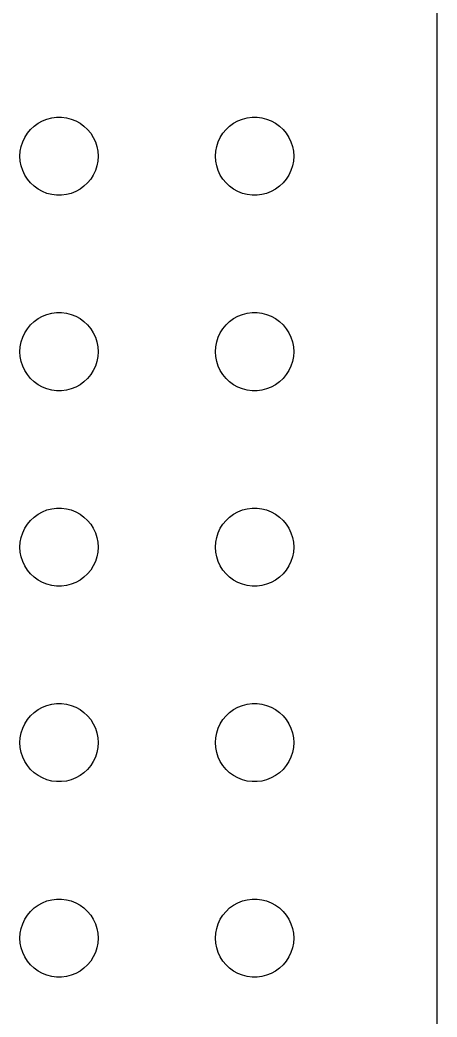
# Model space of a CAD drawing. Header units: metres. Extents: x -150 to 150, y -149 to 149.
# Drawn here: x 133.5 to 149.5, y 71.97 to 110.23 of the extents above; entities that cross this region are included whole.
import ezdxf

# ---------------------------------------------------------------- set-up
doc = ezdxf.new("R2010")
doc.units = ezdxf.units.M

msp = doc.modelspace()

# ---------------------------------------------------------------- linework, layer by layer
for p, q in [((149.5, -144.5), (149.5, 144.5)), ((134.196, 106.266), (134.361, 106.357)), ((134.361, 106.357), (134.536, 106.427)), ((134.536, 106.427), (134.719, 106.473)), ((134.719, 106.473), (134.906, 106.497)), ((134.906, 106.497), (135.094, 106.497)), ((135.094, 106.497), (135.281, 106.473)), ((135.281, 106.473), (135.464, 106.427)), ((135.464, 106.427), (135.639, 106.357)), ((135.639, 106.357), (135.804, 106.266)), ((141.696, 106.266), (141.861, 106.357)), ((141.861, 106.357), (142.036, 106.427)), ((142.036, 106.427), (142.219, 106.473)), ((142.219, 106.473), (142.406, 106.497)), ((142.406, 106.497), (142.594, 106.497)), ((142.594, 106.497), (142.781, 106.473)), ((142.781, 106.473), (142.964, 106.427)), ((142.964, 106.427), (143.139, 106.357)), ((143.139, 106.357), (143.304, 106.266)), ((133.786, 105.882), (133.907, 106.027)), ((133.907, 106.027), (134.044, 106.156)), ((134.044, 106.156), (134.196, 106.266)), ((135.804, 106.266), (135.956, 106.156)), ((135.956, 106.156), (136.093, 106.027)), ((136.093, 106.027), (136.214, 105.882)), ((141.286, 105.882), (141.407, 106.027)), ((141.407, 106.027), (141.544, 106.156)), ((141.544, 106.156), (141.696, 106.266)), ((143.304, 106.266), (143.456, 106.156)), ((143.456, 106.156), (143.593, 106.027)), ((143.593, 106.027), (143.714, 105.882)), ((133.605, 105.552), (133.686, 105.723)), ((133.686, 105.723), (133.786, 105.882)), ((136.214, 105.882), (136.314, 105.723)), ((136.314, 105.723), (136.395, 105.552)), ((141.105, 105.552), (141.186, 105.723)), ((141.186, 105.723), (141.286, 105.882)), ((143.714, 105.882), (143.814, 105.723)), ((143.814, 105.723), (143.895, 105.552)), ((133.512, 105.188), (133.547, 105.373)), ((133.547, 105.373), (133.605, 105.552)), ((136.395, 105.552), (136.453, 105.373)), ((136.453, 105.373), (136.488, 105.188)), ((141.012, 105.188), (141.047, 105.373)), ((141.047, 105.373), (141.105, 105.552)), ((143.895, 105.552), (143.953, 105.373)), ((143.953, 105.373), (143.988, 105.188)), ((133.5, 105), (133.512, 105.188)), ((133.512, 104.812), (133.5, 105)), ((136.488, 105.188), (136.5, 105)), ((136.5, 105), (136.488, 104.812)), ((141, 105), (141.012, 105.188)), ((141.012, 104.812), (141, 105)), ((143.988, 105.188), (144, 105)), ((144, 105), (143.988, 104.812)), ((133.547, 104.627), (133.512, 104.812)), ((133.605, 104.448), (133.547, 104.627)), ((133.686, 104.277), (133.605, 104.448)), ((136.395, 104.448), (136.314, 104.277)), ((136.453, 104.627), (136.395, 104.448)), ((136.488, 104.812), (136.453, 104.627)), ((141.047, 104.627), (141.012, 104.812)), ((141.105, 104.448), (141.047, 104.627)), ((141.186, 104.277), (141.105, 104.448)), ((143.895, 104.448), (143.814, 104.277)), ((143.953, 104.627), (143.895, 104.448)), ((143.988, 104.812), (143.953, 104.627)), ((133.786, 104.118), (133.686, 104.277)), ((133.907, 103.973), (133.786, 104.118)), ((136.214, 104.118), (136.093, 103.973)), ((136.314, 104.277), (136.214, 104.118)), ((141.286, 104.118), (141.186, 104.277)), ((141.407, 103.973), (141.286, 104.118)), ((143.714, 104.118), (143.593, 103.973)), ((143.814, 104.277), (143.714, 104.118)), ((134.044, 103.844), (133.907, 103.973)), ((134.196, 103.734), (134.044, 103.844)), ((134.361, 103.643), (134.196, 103.734)), ((135.804, 103.734), (135.639, 103.643)), ((135.956, 103.844), (135.804, 103.734)), ((136.093, 103.973), (135.956, 103.844)), ((141.544, 103.844), (141.407, 103.973)), ((141.696, 103.734), (141.544, 103.844)), ((141.861, 103.643), (141.696, 103.734)), ((143.304, 103.734), (143.139, 103.643)), ((143.456, 103.844), (143.304, 103.734)), ((143.593, 103.973), (143.456, 103.844)), ((134.536, 103.573), (134.361, 103.643)), ((134.719, 103.527), (134.536, 103.573)), ((134.906, 103.503), (134.719, 103.527)), ((135.094, 103.503), (134.906, 103.503)), ((135.281, 103.527), (135.094, 103.503)), ((135.464, 103.573), (135.281, 103.527)), ((135.639, 103.643), (135.464, 103.573)), ((142.036, 103.573), (141.861, 103.643)), ((142.219, 103.527), (142.036, 103.573)), ((142.406, 103.503), (142.219, 103.527)), ((142.594, 103.503), (142.406, 103.503)), ((142.781, 103.527), (142.594, 103.503)), ((142.964, 103.573), (142.781, 103.527)), ((143.139, 103.643), (142.964, 103.573)), ((134.044, 98.6558), (134.196, 98.7665)), ((134.196, 98.7665), (134.361, 98.8572)), ((134.361, 98.8572), (134.536, 98.9266)), ((134.536, 98.9266), (134.719, 98.9734)), ((134.719, 98.9734), (134.906, 98.997)), ((134.906, 98.997), (135.094, 98.997)), ((135.094, 98.997), (135.281, 98.9734)), ((135.281, 98.9734), (135.464, 98.9266)), ((135.464, 98.9266), (135.639, 98.8572)), ((135.639, 98.8572), (135.804, 98.7665)), ((135.804, 98.7665), (135.956, 98.6558)), ((141.544, 98.6558), (141.696, 98.7665)), ((141.696, 98.7665), (141.861, 98.8572)), ((141.861, 98.8572), (142.036, 98.9266)), ((142.036, 98.9266), (142.219, 98.9734)), ((142.219, 98.9734), (142.406, 98.997)), ((142.406, 98.997), (142.594, 98.997)), ((142.594, 98.997), (142.781, 98.9734)), ((142.781, 98.9734), (142.964, 98.9266)), ((142.964, 98.9266), (143.139, 98.8572)), ((143.139, 98.8572), (143.304, 98.7665)), ((143.304, 98.7665), (143.456, 98.6558)), ((133.686, 98.2226), (133.786, 98.3817)), ((133.786, 98.3817), (133.907, 98.5268)), ((133.907, 98.5268), (134.044, 98.6558)), ((135.956, 98.6558), (136.093, 98.5268)), ((136.093, 98.5268), (136.214, 98.3817)), ((136.214, 98.3817), (136.314, 98.2226)), ((141.186, 98.2226), (141.286, 98.3817)), ((141.286, 98.3817), (141.407, 98.5268)), ((141.407, 98.5268), (141.544, 98.6558)), ((143.456, 98.6558), (143.593, 98.5268)), ((143.593, 98.5268), (143.714, 98.3817)), ((143.714, 98.3817), (143.814, 98.2226)), ((133.547, 97.873), (133.605, 98.0522)), ((133.605, 98.0522), (133.686, 98.2226)), ((136.314, 98.2226), (136.395, 98.0522)), ((136.395, 98.0522), (136.453, 97.873)), ((141.047, 97.873), (141.105, 98.0522)), ((141.105, 98.0522), (141.186, 98.2226)), ((143.814, 98.2226), (143.895, 98.0522)), ((143.895, 98.0522), (143.953, 97.873)), ((133.5, 97.5), (133.512, 97.688)), ((133.512, 97.688), (133.547, 97.873)), ((136.453, 97.873), (136.488, 97.688)), ((136.488, 97.688), (136.5, 97.5)), ((141, 97.5), (141.012, 97.688)), ((141.012, 97.688), (141.047, 97.873)), ((143.953, 97.873), (143.988, 97.688)), ((143.988, 97.688), (144, 97.5)), ((133.512, 97.312), (133.5, 97.5)), ((133.547, 97.127), (133.512, 97.312)), ((136.488, 97.312), (136.453, 97.127)), ((136.5, 97.5), (136.488, 97.312)), ((141.012, 97.312), (141, 97.5)), ((141.047, 97.127), (141.012, 97.312)), ((143.988, 97.312), (143.953, 97.127)), ((144, 97.5), (143.988, 97.312)), ((133.605, 96.9478), (133.547, 97.127)), ((133.686, 96.7774), (133.605, 96.9478)), ((136.395, 96.9478), (136.314, 96.7774)), ((136.453, 97.127), (136.395, 96.9478)), ((141.105, 96.9478), (141.047, 97.127)), ((141.186, 96.7774), (141.105, 96.9478)), ((143.895, 96.9478), (143.814, 96.7774)), ((143.953, 97.127), (143.895, 96.9478)), ((133.786, 96.6183), (133.686, 96.7774)), ((133.907, 96.4732), (133.786, 96.6183)), ((134.044, 96.3442), (133.907, 96.4732)), ((136.093, 96.4732), (135.956, 96.3442)), ((136.214, 96.6183), (136.093, 96.4732)), ((136.314, 96.7774), (136.214, 96.6183)), ((141.286, 96.6183), (141.186, 96.7774)), ((141.407, 96.4732), (141.286, 96.6183)), ((141.544, 96.3442), (141.407, 96.4732)), ((143.593, 96.4732), (143.456, 96.3442)), ((143.714, 96.6183), (143.593, 96.4732)), ((143.814, 96.7774), (143.714, 96.6183)), ((134.196, 96.2335), (134.044, 96.3442)), ((134.361, 96.1428), (134.196, 96.2335)), ((134.536, 96.0734), (134.361, 96.1428)), ((134.719, 96.0266), (134.536, 96.0734)), ((134.906, 96.003), (134.719, 96.0266)), ((135.281, 96.0266), (135.094, 96.003)), ((135.464, 96.0734), (135.281, 96.0266)), ((135.639, 96.1428), (135.464, 96.0734)), ((135.804, 96.2335), (135.639, 96.1428)), ((135.956, 96.3442), (135.804, 96.2335)), ((141.696, 96.2335), (141.544, 96.3442)), ((141.861, 96.1428), (141.696, 96.2335)), ((142.036, 96.0734), (141.861, 96.1428)), ((142.219, 96.0266), (142.036, 96.0734)), ((142.406, 96.003), (142.219, 96.0266)), ((142.781, 96.0266), (142.594, 96.003)), ((142.964, 96.0734), (142.781, 96.0266)), ((143.139, 96.1428), (142.964, 96.0734)), ((143.304, 96.2335), (143.139, 96.1428)), ((143.456, 96.3442), (143.304, 96.2335)), ((135.094, 96.003), (134.906, 96.003)), ((142.594, 96.003), (142.406, 96.003)), ((134.536, 91.4266), (134.719, 91.4734)), ((134.719, 91.4734), (134.906, 91.497)), ((134.906, 91.497), (135.094, 91.497)), ((135.094, 91.497), (135.281, 91.4734)), ((135.281, 91.4734), (135.464, 91.4266)), ((142.036, 91.4266), (142.219, 91.4734)), ((142.219, 91.4734), (142.406, 91.497)), ((142.406, 91.497), (142.594, 91.497)), ((142.594, 91.497), (142.781, 91.4734)), ((142.781, 91.4734), (142.964, 91.4266)), ((133.907, 91.0268), (134.044, 91.1558)), ((134.044, 91.1558), (134.196, 91.2665)), ((134.196, 91.2665), (134.361, 91.3572)), ((134.361, 91.3572), (134.536, 91.4266)), ((135.464, 91.4266), (135.639, 91.3572)), ((135.639, 91.3572), (135.804, 91.2665)), ((135.804, 91.2665), (135.956, 91.1558)), ((135.956, 91.1558), (136.093, 91.0268)), ((141.407, 91.0268), (141.544, 91.1558)), ((141.544, 91.1558), (141.696, 91.2665)), ((141.696, 91.2665), (141.861, 91.3572)), ((141.861, 91.3572), (142.036, 91.4266)), ((142.964, 91.4266), (143.139, 91.3572)), ((143.139, 91.3572), (143.304, 91.2665)), ((143.304, 91.2665), (143.456, 91.1558)), ((143.456, 91.1558), (143.593, 91.0268)), ((133.605, 90.5522), (133.686, 90.7226)), ((133.686, 90.7226), (133.786, 90.8817)), ((133.786, 90.8817), (133.907, 91.0268)), ((136.093, 91.0268), (136.214, 90.8817)), ((136.214, 90.8817), (136.314, 90.7226)), ((136.314, 90.7226), (136.395, 90.5522)), ((141.105, 90.5522), (141.186, 90.7226)), ((141.186, 90.7226), (141.286, 90.8817)), ((141.286, 90.8817), (141.407, 91.0268)), ((143.593, 91.0268), (143.714, 90.8817)), ((143.714, 90.8817), (143.814, 90.7226)), ((143.814, 90.7226), (143.895, 90.5522)), ((133.512, 90.188), (133.547, 90.373)), ((133.547, 90.373), (133.605, 90.5522)), ((136.395, 90.5522), (136.453, 90.373)), ((136.453, 90.373), (136.488, 90.188)), ((141.012, 90.188), (141.047, 90.373)), ((141.047, 90.373), (141.105, 90.5522)), ((143.895, 90.5522), (143.953, 90.373)), ((143.953, 90.373), (143.988, 90.188)), ((133.5, 90), (133.512, 90.188)), ((133.512, 89.812), (133.5, 90)), ((136.488, 90.188), (136.5, 90)), ((136.5, 90), (136.488, 89.812)), ((141, 90), (141.012, 90.188)), ((141.012, 89.812), (141, 90)), ((143.988, 90.188), (144, 90)), ((144, 90), (143.988, 89.812)), ((133.547, 89.627), (133.512, 89.812)), ((133.605, 89.4478), (133.547, 89.627)), ((136.453, 89.627), (136.395, 89.4478)), ((136.488, 89.812), (136.453, 89.627)), ((141.047, 89.627), (141.012, 89.812)), ((141.105, 89.4478), (141.047, 89.627)), ((143.953, 89.627), (143.895, 89.4478)), ((143.988, 89.812), (143.953, 89.627)), ((133.686, 89.2774), (133.605, 89.4478)), ((133.786, 89.1183), (133.686, 89.2774)), ((136.314, 89.2774), (136.214, 89.1183)), ((136.395, 89.4478), (136.314, 89.2774)), ((141.186, 89.2774), (141.105, 89.4478)), ((141.286, 89.1183), (141.186, 89.2774)), ((143.814, 89.2774), (143.714, 89.1183)), ((143.895, 89.4478), (143.814, 89.2774)), ((133.907, 88.9732), (133.786, 89.1183)), ((134.044, 88.8442), (133.907, 88.9732)), ((134.196, 88.7335), (134.044, 88.8442)), ((135.956, 88.8442), (135.804, 88.7335)), ((136.093, 88.9732), (135.956, 88.8442)), ((136.214, 89.1183), (136.093, 88.9732)), ((141.407, 88.9732), (141.286, 89.1183)), ((141.544, 88.8442), (141.407, 88.9732)), ((141.696, 88.7335), (141.544, 88.8442)), ((143.456, 88.8442), (143.304, 88.7335)), ((143.593, 88.9732), (143.456, 88.8442)), ((143.714, 89.1183), (143.593, 88.9732)), ((134.361, 88.6428), (134.196, 88.7335)), ((134.536, 88.5734), (134.361, 88.6428)), ((134.719, 88.5266), (134.536, 88.5734)), ((134.906, 88.503), (134.719, 88.5266)), ((135.094, 88.503), (134.906, 88.503)), ((135.281, 88.5266), (135.094, 88.503)), ((135.464, 88.5734), (135.281, 88.5266)), ((135.639, 88.6428), (135.464, 88.5734)), ((135.804, 88.7335), (135.639, 88.6428)), ((141.861, 88.6428), (141.696, 88.7335)), ((142.036, 88.5734), (141.861, 88.6428)), ((142.219, 88.5266), (142.036, 88.5734)), ((142.406, 88.503), (142.219, 88.5266)), ((142.594, 88.503), (142.406, 88.503)), ((142.781, 88.5266), (142.594, 88.503)), ((142.964, 88.5734), (142.781, 88.5266)), ((143.139, 88.6428), (142.964, 88.5734)), ((143.304, 88.7335), (143.139, 88.6428)), ((134.196, 83.7665), (134.361, 83.8572)), ((134.361, 83.8572), (134.536, 83.9266)), ((134.536, 83.9266), (134.719, 83.9734)), ((134.719, 83.9734), (134.906, 83.997)), ((134.906, 83.997), (135.094, 83.997)), ((135.094, 83.997), (135.281, 83.9734)), ((135.281, 83.9734), (135.464, 83.9266)), ((135.464, 83.9266), (135.639, 83.8572)), ((135.639, 83.8572), (135.804, 83.7665)), ((141.696, 83.7665), (141.861, 83.8572)), ((141.861, 83.8572), (142.036, 83.9266)), ((142.036, 83.9266), (142.219, 83.9734)), ((142.219, 83.9734), (142.406, 83.997)), ((142.406, 83.997), (142.594, 83.997)), ((142.594, 83.997), (142.781, 83.9734)), ((142.781, 83.9734), (142.964, 83.9266)), ((142.964, 83.9266), (143.139, 83.8572)), ((143.139, 83.8572), (143.304, 83.7665)), ((133.786, 83.3817), (133.907, 83.5268)), ((133.907, 83.5268), (134.044, 83.6558)), ((134.044, 83.6558), (134.196, 83.7665)), ((135.804, 83.7665), (135.956, 83.6558)), ((135.956, 83.6558), (136.093, 83.5268)), ((136.093, 83.5268), (136.214, 83.3817)), ((141.286, 83.3817), (141.407, 83.5268)), ((141.407, 83.5268), (141.544, 83.6558)), ((141.544, 83.6558), (141.696, 83.7665)), ((143.304, 83.7665), (143.456, 83.6558)), ((143.456, 83.6558), (143.593, 83.5268)), ((143.593, 83.5268), (143.714, 83.3817)), ((133.547, 82.873), (133.605, 83.0522)), ((133.605, 83.0522), (133.686, 83.2226)), ((133.686, 83.2226), (133.786, 83.3817)), ((136.214, 83.3817), (136.314, 83.2226)), ((136.314, 83.2226), (136.395, 83.0522)), ((136.395, 83.0522), (136.453, 82.873)), ((141.047, 82.873), (141.105, 83.0522)), ((141.105, 83.0522), (141.186, 83.2226)), ((141.186, 83.2226), (141.286, 83.3817)), ((143.714, 83.3817), (143.814, 83.2226)), ((143.814, 83.2226), (143.895, 83.0522)), ((143.895, 83.0522), (143.953, 82.873)), ((133.5, 82.5), (133.512, 82.688)), ((133.512, 82.688), (133.547, 82.873)), ((136.453, 82.873), (136.488, 82.688)), ((136.488, 82.688), (136.5, 82.5)), ((141, 82.5), (141.012, 82.688)), ((141.012, 82.688), (141.047, 82.873)), ((143.953, 82.873), (143.988, 82.688)), ((143.988, 82.688), (144, 82.5)), ((133.512, 82.312), (133.5, 82.5)), ((133.547, 82.127), (133.512, 82.312)), ((136.488, 82.312), (136.453, 82.127)), ((136.5, 82.5), (136.488, 82.312)), ((141.012, 82.312), (141, 82.5)), ((141.047, 82.127), (141.012, 82.312)), ((143.988, 82.312), (143.953, 82.127)), ((144, 82.5), (143.988, 82.312)), ((133.605, 81.9478), (133.547, 82.127)), ((133.686, 81.7774), (133.605, 81.9478)), ((136.395, 81.9478), (136.314, 81.7774)), ((136.453, 82.127), (136.395, 81.9478)), ((141.105, 81.9478), (141.047, 82.127)), ((141.186, 81.7774), (141.105, 81.9478)), ((143.895, 81.9478), (143.814, 81.7774)), ((143.953, 82.127), (143.895, 81.9478)), ((133.786, 81.6183), (133.686, 81.7774)), ((133.907, 81.4732), (133.786, 81.6183)), ((136.214, 81.6183), (136.093, 81.4732)), ((136.314, 81.7774), (136.214, 81.6183)), ((141.286, 81.6183), (141.186, 81.7774)), ((141.407, 81.4732), (141.286, 81.6183)), ((143.714, 81.6183), (143.593, 81.4732)), ((143.814, 81.7774), (143.714, 81.6183)), ((134.044, 81.3442), (133.907, 81.4732)), ((134.196, 81.2335), (134.044, 81.3442)), ((134.361, 81.1428), (134.196, 81.2335)), ((134.536, 81.0734), (134.361, 81.1428)), ((135.639, 81.1428), (135.464, 81.0734)), ((135.804, 81.2335), (135.639, 81.1428)), ((135.956, 81.3442), (135.804, 81.2335)), ((136.093, 81.4732), (135.956, 81.3442)), ((141.544, 81.3442), (141.407, 81.4732)), ((141.696, 81.2335), (141.544, 81.3442)), ((141.861, 81.1428), (141.696, 81.2335)), ((142.036, 81.0734), (141.861, 81.1428)), ((143.139, 81.1428), (142.964, 81.0734)), ((143.304, 81.2335), (143.139, 81.1428)), ((143.456, 81.3442), (143.304, 81.2335)), ((143.593, 81.4732), (143.456, 81.3442)), ((134.719, 81.0266), (134.536, 81.0734)), ((134.906, 81.003), (134.719, 81.0266)), ((135.094, 81.003), (134.906, 81.003)), ((135.281, 81.0266), (135.094, 81.003)), ((135.464, 81.0734), (135.281, 81.0266)), ((142.219, 81.0266), (142.036, 81.0734)), ((142.406, 81.003), (142.219, 81.0266)), ((142.594, 81.003), (142.406, 81.003)), ((142.781, 81.0266), (142.594, 81.003)), ((142.964, 81.0734), (142.781, 81.0266)), ((133.907, 76.0268), (134.044, 76.1558)), ((134.044, 76.1558), (134.196, 76.2665)), ((134.196, 76.2665), (134.361, 76.3572)), ((134.361, 76.3572), (134.536, 76.4266)), ((134.536, 76.4266), (134.719, 76.4734)), ((134.719, 76.4734), (134.906, 76.497)), ((134.906, 76.497), (135.094, 76.497)), ((135.094, 76.497), (135.281, 76.4734)), ((135.281, 76.4734), (135.464, 76.4266)), ((135.464, 76.4266), (135.639, 76.3572)), ((135.639, 76.3572), (135.804, 76.2665)), ((135.804, 76.2665), (135.956, 76.1558)), ((135.956, 76.1558), (136.093, 76.0268)), ((141.407, 76.0268), (141.544, 76.1558)), ((141.544, 76.1558), (141.696, 76.2665)), ((141.696, 76.2665), (141.861, 76.3572)), ((141.861, 76.3572), (142.036, 76.4266)), ((142.036, 76.4266), (142.219, 76.4734)), ((142.219, 76.4734), (142.406, 76.497)), ((142.406, 76.497), (142.594, 76.497)), ((142.594, 76.497), (142.781, 76.4734)), ((142.781, 76.4734), (142.964, 76.4266)), ((142.964, 76.4266), (143.139, 76.3572)), ((143.139, 76.3572), (143.304, 76.2665)), ((143.304, 76.2665), (143.456, 76.1558)), ((143.456, 76.1558), (143.593, 76.0268)), ((133.686, 75.7226), (133.786, 75.8817)), ((133.786, 75.8817), (133.907, 76.0268)), ((136.093, 76.0268), (136.214, 75.8817)), ((136.214, 75.8817), (136.314, 75.7226)), ((141.186, 75.7226), (141.286, 75.8817)), ((141.286, 75.8817), (141.407, 76.0268)), ((143.593, 76.0268), (143.714, 75.8817)), ((143.714, 75.8817), (143.814, 75.7226)), ((133.512, 75.188), (133.547, 75.373)), ((133.547, 75.373), (133.605, 75.5522)), ((133.605, 75.5522), (133.686, 75.7226)), ((136.314, 75.7226), (136.395, 75.5522)), ((136.395, 75.5522), (136.453, 75.373)), ((136.453, 75.373), (136.488, 75.188)), ((141.012, 75.188), (141.047, 75.373)), ((141.047, 75.373), (141.105, 75.5522)), ((141.105, 75.5522), (141.186, 75.7226)), ((143.814, 75.7226), (143.895, 75.5522)), ((143.895, 75.5522), (143.953, 75.373)), ((143.953, 75.373), (143.988, 75.188)), ((133.5, 75), (133.512, 75.188)), ((133.512, 74.812), (133.5, 75)), ((136.488, 75.188), (136.5, 75)), ((136.5, 75), (136.488, 74.812)), ((141, 75), (141.012, 75.188)), ((141.012, 74.812), (141, 75)), ((143.988, 75.188), (144, 75)), ((144, 75), (143.988, 74.812)), ((133.547, 74.627), (133.512, 74.812)), ((133.605, 74.4478), (133.547, 74.627)), ((136.453, 74.627), (136.395, 74.4478)), ((136.488, 74.812), (136.453, 74.627)), ((141.047, 74.627), (141.012, 74.812)), ((141.105, 74.4478), (141.047, 74.627)), ((143.953, 74.627), (143.895, 74.4478)), ((143.988, 74.812), (143.953, 74.627)), ((133.686, 74.2774), (133.605, 74.4478)), ((133.786, 74.1183), (133.686, 74.2774)), ((136.314, 74.2774), (136.214, 74.1183)), ((136.395, 74.4478), (136.314, 74.2774)), ((141.186, 74.2774), (141.105, 74.4478)), ((141.286, 74.1183), (141.186, 74.2774)), ((143.814, 74.2774), (143.714, 74.1183)), ((143.895, 74.4478), (143.814, 74.2774)), ((133.907, 73.9732), (133.786, 74.1183)), ((134.044, 73.8442), (133.907, 73.9732)), ((134.196, 73.7335), (134.044, 73.8442)), ((135.956, 73.8442), (135.804, 73.7335)), ((136.093, 73.9732), (135.956, 73.8442)), ((136.214, 74.1183), (136.093, 73.9732)), ((141.407, 73.9732), (141.286, 74.1183)), ((141.544, 73.8442), (141.407, 73.9732)), ((141.696, 73.7335), (141.544, 73.8442)), ((143.456, 73.8442), (143.304, 73.7335)), ((143.593, 73.9732), (143.456, 73.8442)), ((143.714, 74.1183), (143.593, 73.9732)), ((134.361, 73.6428), (134.196, 73.7335)), ((134.536, 73.5734), (134.361, 73.6428)), ((134.719, 73.5266), (134.536, 73.5734)), ((134.906, 73.503), (134.719, 73.5266)), ((135.094, 73.503), (134.906, 73.503)), ((135.281, 73.5266), (135.094, 73.503)), ((135.464, 73.5734), (135.281, 73.5266)), ((135.639, 73.6428), (135.464, 73.5734)), ((135.804, 73.7335), (135.639, 73.6428)), ((141.861, 73.6428), (141.696, 73.7335)), ((142.036, 73.5734), (141.861, 73.6428)), ((142.219, 73.5266), (142.036, 73.5734)), ((142.406, 73.503), (142.219, 73.5266)), ((142.594, 73.503), (142.406, 73.503)), ((142.781, 73.5266), (142.594, 73.503)), ((142.964, 73.5734), (142.781, 73.5266)), ((143.139, 73.6428), (142.964, 73.5734)), ((143.304, 73.7335), (143.139, 73.6428))]:
    msp.add_line(p, q)

doc.saveas('drawing.dxf')
